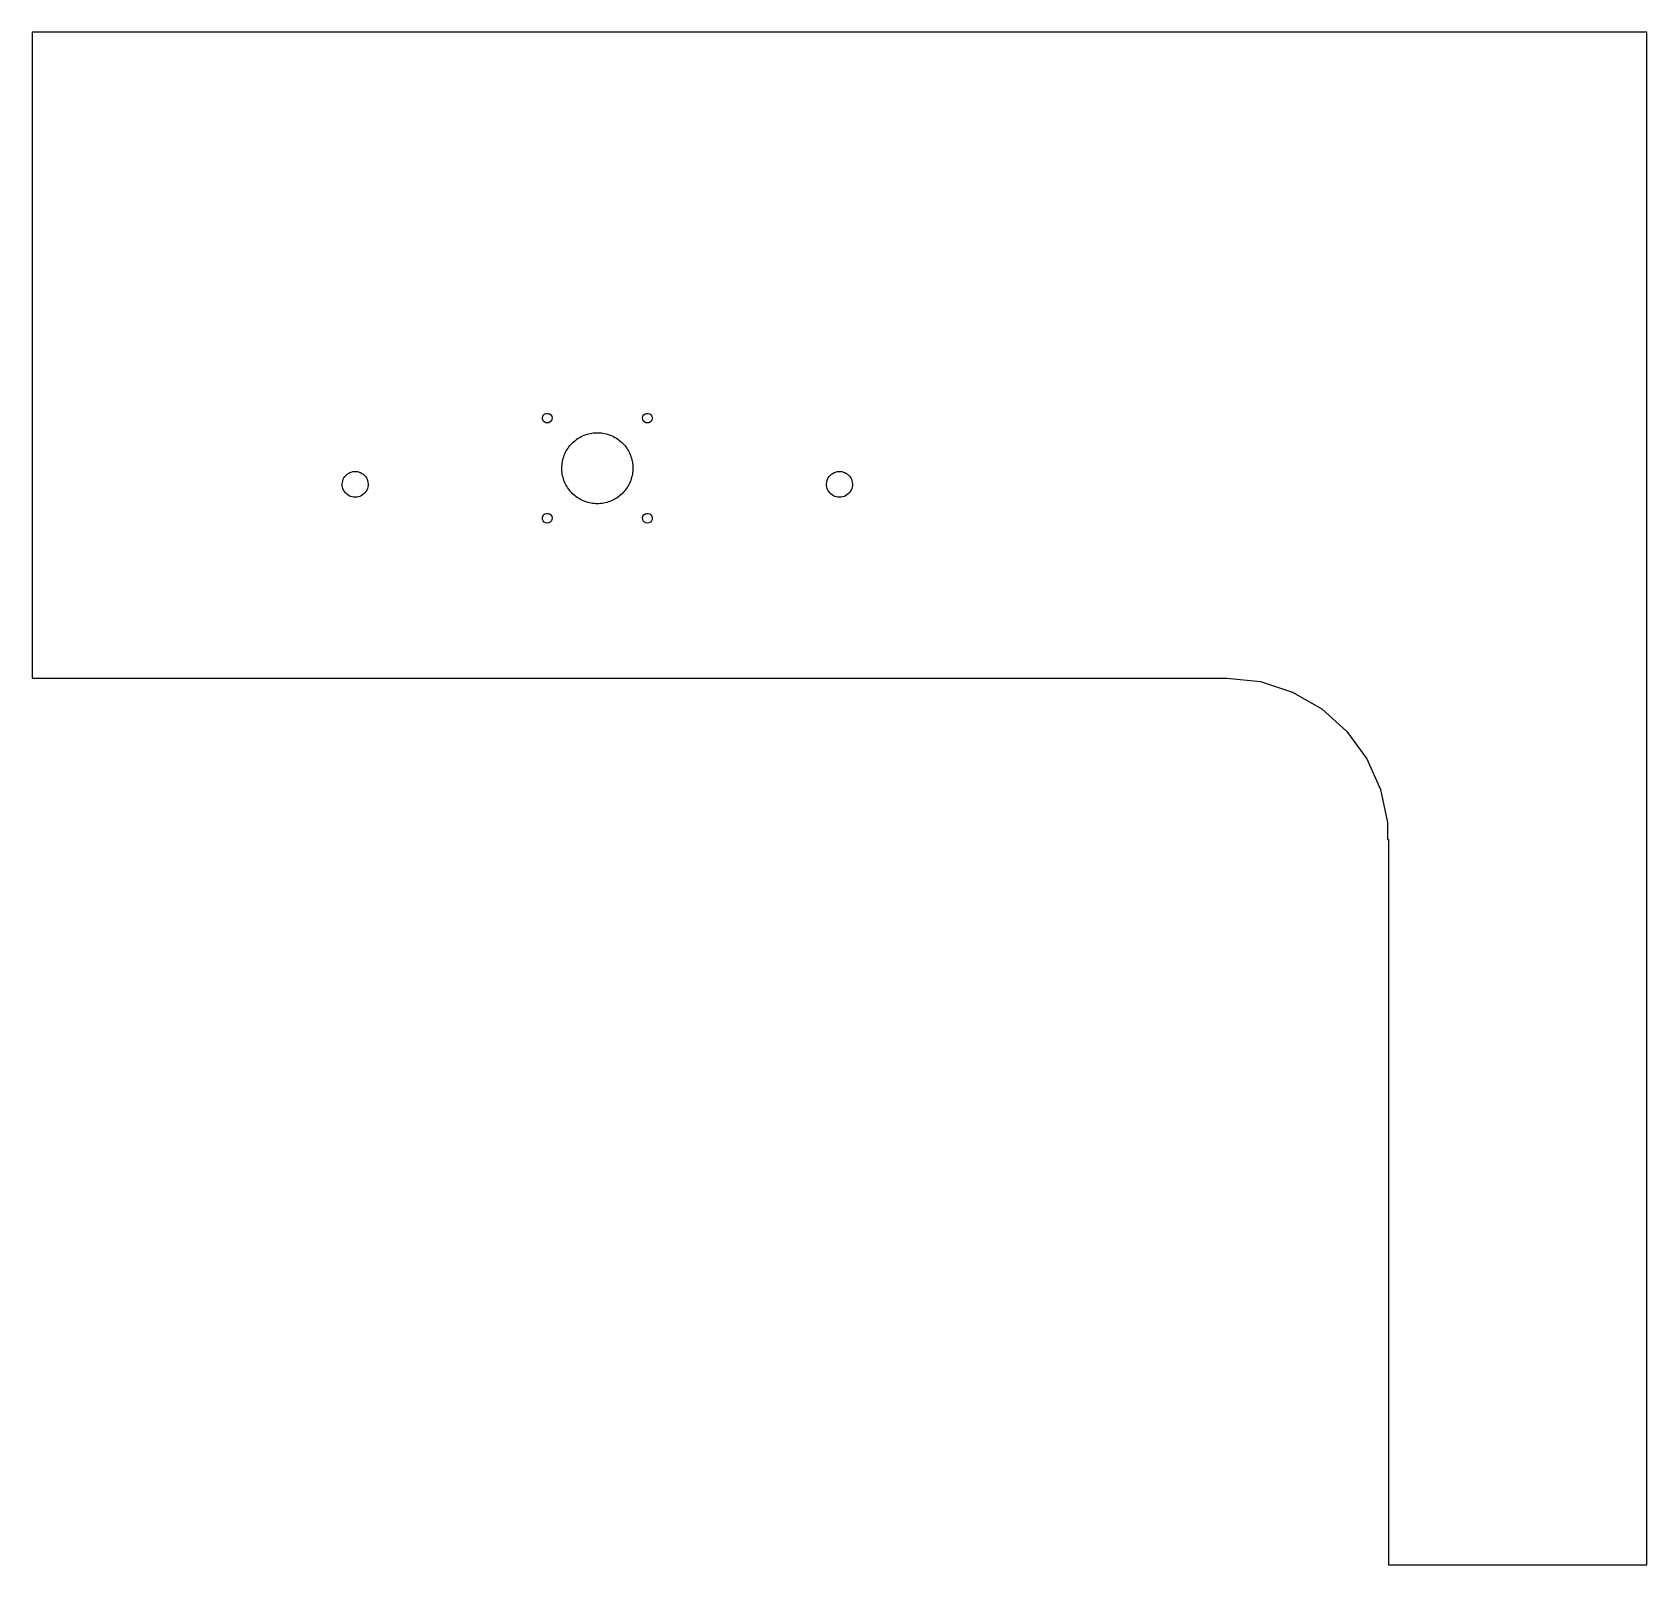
# Model space of a CAD drawing. Extents: x -550 to 1050, y -400 to 1100.
# Drawn here: x -550 to -50, y 63 to 537 of the extents above; entities that cross this region are included whole.
import ezdxf

# ---------------------------------------------------------------- set-up
doc = ezdxf.new("R2010")
doc.units = 0
doc.layers.get('0').update_dxf_attribs({"lineweight": 25, "true_color": 0xffffff})

msp = doc.modelspace()

# ---------------------------------------------------------------- linework, layer by layer
for p, q in [((-50, 537.3), (-550, 537.3)), ((-550, 537.3), (-550, 337.3)), ((-50, 62.7), (-50, 537.3)), ((-391.995, 417.924), (-391.874, 418.403)), ((-391.954, 417.432), (-391.995, 417.924)), ((-391.756, 416.98), (-391.954, 417.432)), ((-391.874, 418.403), (-391.604, 418.816)), ((-391.421, 416.616), (-391.756, 416.98)), ((-391.604, 418.816), (-391.214, 419.119)), ((-390.987, 416.381), (-391.421, 416.616)), ((-391.214, 419.119), (-390.747, 419.28)), ((-390.5, 416.3), (-390.987, 416.381)), ((-390.747, 419.28), (-390.253, 419.28)), ((-390.013, 416.381), (-390.5, 416.3)), ((-390.253, 419.28), (-389.786, 419.119)), ((-389.579, 416.616), (-390.013, 416.381)), ((-389.786, 419.119), (-389.396, 418.816)), ((-389.244, 416.98), (-389.579, 416.616)), ((-389.396, 418.816), (-389.126, 418.403)), ((-389.046, 417.432), (-389.244, 416.98)), ((-389.126, 418.403), (-389.005, 417.924)), ((-389.005, 417.924), (-389.046, 417.432)), ((-360.995, 417.924), (-360.874, 418.403)), ((-360.954, 417.432), (-360.995, 417.924)), ((-360.756, 416.98), (-360.954, 417.432)), ((-360.874, 418.403), (-360.604, 418.816)), ((-360.421, 416.616), (-360.756, 416.98)), ((-360.604, 418.816), (-360.214, 419.119)), ((-359.987, 416.381), (-360.421, 416.616)), ((-360.214, 419.119), (-359.747, 419.28)), ((-359.5, 416.3), (-359.987, 416.381)), ((-359.747, 419.28), (-359.253, 419.28)), ((-359.013, 416.381), (-359.5, 416.3)), ((-359.253, 419.28), (-358.786, 419.119)), ((-358.579, 416.616), (-359.013, 416.381)), ((-358.786, 419.119), (-358.396, 418.816)), ((-358.244, 416.98), (-358.579, 416.616)), ((-358.396, 418.816), (-358.126, 418.403)), ((-358.046, 417.432), (-358.244, 416.98)), ((-358.126, 418.403), (-358.005, 417.924)), ((-358.005, 417.924), (-358.046, 417.432)), ((-383.163, 409.673), (-382.822, 410.034)), ((-382.822, 410.034), (-382.465, 410.38)), ((-382.465, 410.38), (-382.092, 410.709)), ((-382.092, 410.709), (-381.705, 411.021)), ((-381.705, 411.021), (-381.304, 411.315)), ((-381.304, 411.315), (-380.89, 411.59)), ((-380.89, 411.59), (-380.464, 411.847)), ((-380.464, 411.847), (-380.027, 412.084)), ((-380.027, 412.084), (-379.58, 412.301)), ((-379.58, 412.301), (-379.123, 412.498)), ((-379.123, 412.498), (-378.658, 412.674)), ((-378.658, 412.674), (-378.186, 412.829)), ((-378.186, 412.829), (-377.707, 412.962)), ((-377.707, 412.962), (-377.222, 413.073)), ((-377.222, 413.073), (-376.733, 413.163)), ((-376.733, 413.163), (-376.24, 413.23)), ((-376.24, 413.23), (-375.745, 413.275)), ((-375.745, 413.275), (-375.249, 413.297)), ((-375.249, 413.297), (-374.751, 413.297)), ((-374.751, 413.297), (-374.255, 413.275)), ((-374.255, 413.275), (-373.76, 413.23)), ((-373.76, 413.23), (-373.267, 413.163)), ((-373.267, 413.163), (-372.778, 413.073)), ((-372.778, 413.073), (-372.293, 412.962)), ((-372.293, 412.962), (-371.814, 412.829)), ((-371.814, 412.829), (-371.342, 412.674)), ((-371.342, 412.674), (-370.877, 412.498)), ((-370.877, 412.498), (-370.42, 412.301)), ((-370.42, 412.301), (-369.973, 412.084)), ((-369.973, 412.084), (-369.536, 411.847)), ((-369.536, 411.847), (-369.11, 411.59)), ((-369.11, 411.59), (-368.696, 411.315)), ((-368.696, 411.315), (-368.295, 411.021)), ((-368.295, 411.021), (-367.908, 410.709)), ((-367.908, 410.709), (-367.535, 410.38)), ((-367.535, 410.38), (-367.178, 410.034)), ((-367.178, 410.034), (-366.837, 409.673)), ((-385.692, 404.886), (-385.564, 405.367)), ((-385.564, 405.367), (-385.415, 405.841)), ((-385.415, 405.841), (-385.244, 406.308)), ((-385.244, 406.308), (-385.052, 406.767)), ((-385.052, 406.767), (-384.84, 407.216)), ((-384.84, 407.216), (-384.608, 407.656)), ((-384.608, 407.656), (-384.356, 408.085)), ((-384.356, 408.085), (-384.085, 408.501)), ((-384.085, 408.501), (-383.796, 408.906)), ((-383.796, 408.906), (-383.488, 409.296)), ((-383.488, 409.296), (-383.163, 409.673)), ((-366.837, 409.673), (-366.512, 409.296)), ((-366.512, 409.296), (-366.204, 408.906)), ((-366.204, 408.906), (-365.915, 408.501)), ((-365.915, 408.501), (-365.644, 408.085)), ((-365.644, 408.085), (-365.392, 407.656)), ((-365.392, 407.656), (-365.16, 407.216)), ((-365.16, 407.216), (-364.948, 406.767)), ((-364.948, 406.767), (-364.756, 406.308)), ((-364.756, 406.308), (-364.585, 405.841)), ((-364.585, 405.841), (-364.436, 405.367)), ((-364.436, 405.367), (-364.308, 404.886)), ((-453.192, 399.711), (-452.872, 400.085)), ((-452.872, 400.085), (-452.508, 400.416)), ((-452.508, 400.416), (-452.106, 400.701)), ((-452.106, 400.701), (-451.672, 400.934)), ((-451.672, 400.934), (-451.213, 401.112)), ((-451.213, 401.112), (-450.735, 401.232)), ((-450.735, 401.232), (-450.246, 401.292)), ((-450.246, 401.292), (-449.754, 401.292)), ((-449.754, 401.292), (-449.265, 401.232)), ((-449.265, 401.232), (-448.787, 401.112)), ((-448.787, 401.112), (-448.328, 400.934)), ((-448.328, 400.934), (-447.894, 400.701)), ((-447.894, 400.701), (-447.492, 400.416)), ((-447.492, 400.416), (-447.128, 400.085)), ((-447.128, 400.085), (-446.808, 399.711)), ((-385.999, 402.424), (-385.982, 402.921)), ((-385.994, 401.927), (-385.999, 402.424)), ((-385.966, 401.431), (-385.994, 401.927)), ((-385.982, 402.921), (-385.943, 403.417)), ((-385.915, 400.936), (-385.966, 401.431)), ((-385.943, 403.417), (-385.882, 403.91)), ((-385.842, 400.444), (-385.915, 400.936)), ((-385.882, 403.91), (-385.798, 404.4)), ((-385.747, 399.956), (-385.842, 400.444)), ((-385.798, 404.4), (-385.692, 404.886)), ((-364.308, 404.886), (-364.202, 404.4)), ((-364.158, 400.444), (-364.253, 399.956)), ((-364.202, 404.4), (-364.118, 403.91)), ((-364.085, 400.936), (-364.158, 400.444)), ((-364.118, 403.91), (-364.057, 403.417)), ((-364.034, 401.431), (-364.085, 400.936)), ((-364.057, 403.417), (-364.018, 402.921)), ((-364.006, 401.927), (-364.034, 401.431)), ((-364.018, 402.921), (-364.001, 402.424)), ((-364.001, 402.424), (-364.006, 401.927)), ((-303.192, 399.711), (-302.872, 400.085)), ((-302.872, 400.085), (-302.508, 400.416)), ((-302.508, 400.416), (-302.106, 400.701)), ((-302.106, 400.701), (-301.672, 400.934)), ((-301.672, 400.934), (-301.213, 401.112)), ((-301.213, 401.112), (-300.735, 401.232)), ((-300.735, 401.232), (-300.246, 401.292)), ((-300.246, 401.292), (-299.754, 401.292)), ((-299.754, 401.292), (-299.265, 401.232)), ((-299.265, 401.232), (-298.787, 401.112)), ((-298.787, 401.112), (-298.328, 400.934)), ((-298.328, 400.934), (-297.894, 400.701)), ((-297.894, 400.701), (-297.492, 400.416)), ((-297.492, 400.416), (-297.128, 400.085)), ((-297.128, 400.085), (-296.808, 399.711)), ((-453.998, 397.423), (-453.953, 397.914)), ((-453.983, 396.931), (-453.998, 397.423)), ((-453.907, 396.444), (-453.983, 396.931)), ((-453.953, 397.914), (-453.847, 398.395)), ((-453.773, 395.971), (-453.907, 396.444)), ((-453.847, 398.395), (-453.684, 398.859)), ((-453.581, 395.517), (-453.773, 395.971)), ((-453.684, 398.859), (-453.464, 399.3)), ((-453.334, 395.091), (-453.581, 395.517)), ((-453.464, 399.3), (-453.192, 399.711)), ((-453.038, 394.698), (-453.334, 395.091)), ((-446.666, 395.091), (-446.962, 394.698)), ((-446.808, 399.711), (-446.536, 399.3)), ((-446.419, 395.517), (-446.666, 395.091)), ((-446.536, 399.3), (-446.316, 398.859)), ((-446.227, 395.971), (-446.419, 395.517)), ((-446.316, 398.859), (-446.153, 398.395)), ((-446.093, 396.444), (-446.227, 395.971)), ((-446.153, 398.395), (-446.047, 397.914)), ((-446.017, 396.931), (-446.093, 396.444)), ((-446.047, 397.914), (-446.002, 397.423)), ((-446.002, 397.423), (-446.017, 396.931)), ((-385.631, 399.473), (-385.747, 399.956)), ((-385.492, 398.996), (-385.631, 399.473)), ((-385.332, 398.525), (-385.492, 398.996)), ((-385.151, 398.062), (-385.332, 398.525)), ((-384.949, 397.607), (-385.151, 398.062)), ((-384.727, 397.163), (-384.949, 397.607)), ((-384.485, 396.728), (-384.727, 397.163)), ((-384.223, 396.305), (-384.485, 396.728)), ((-383.943, 395.895), (-384.223, 396.305)), ((-383.644, 395.497), (-383.943, 395.895)), ((-383.328, 395.114), (-383.644, 395.497)), ((-382.995, 394.745), (-383.328, 395.114)), ((-366.672, 395.114), (-367.005, 394.745)), ((-366.356, 395.497), (-366.672, 395.114)), ((-366.057, 395.895), (-366.356, 395.497)), ((-365.777, 396.305), (-366.057, 395.895)), ((-365.515, 396.728), (-365.777, 396.305)), ((-365.273, 397.163), (-365.515, 396.728)), ((-365.051, 397.607), (-365.273, 397.163)), ((-364.849, 398.062), (-365.051, 397.607)), ((-364.668, 398.525), (-364.849, 398.062)), ((-364.508, 398.996), (-364.668, 398.525)), ((-364.369, 399.473), (-364.508, 398.996)), ((-364.253, 399.956), (-364.369, 399.473)), ((-303.998, 397.423), (-303.953, 397.914)), ((-303.983, 396.931), (-303.998, 397.423)), ((-303.907, 396.444), (-303.983, 396.931)), ((-303.953, 397.914), (-303.847, 398.395)), ((-303.773, 395.971), (-303.907, 396.444)), ((-303.847, 398.395), (-303.684, 398.859)), ((-303.581, 395.517), (-303.773, 395.971)), ((-303.684, 398.859), (-303.464, 399.3)), ((-303.334, 395.091), (-303.581, 395.517)), ((-303.464, 399.3), (-303.192, 399.711)), ((-303.038, 394.698), (-303.334, 395.091)), ((-296.666, 395.091), (-296.962, 394.698)), ((-296.808, 399.711), (-296.536, 399.3)), ((-296.419, 395.517), (-296.666, 395.091)), ((-296.536, 399.3), (-296.316, 398.859)), ((-296.227, 395.971), (-296.419, 395.517)), ((-296.316, 398.859), (-296.153, 398.395)), ((-296.093, 396.444), (-296.227, 395.971)), ((-296.153, 398.395), (-296.047, 397.914)), ((-296.017, 396.931), (-296.093, 396.444)), ((-296.047, 397.914), (-296.002, 397.423)), ((-296.002, 397.423), (-296.017, 396.931)), ((-452.695, 394.344), (-453.038, 394.698)), ((-452.311, 394.035), (-452.695, 394.344)), ((-451.892, 393.776), (-452.311, 394.035)), ((-451.445, 393.57), (-451.892, 393.776)), ((-450.976, 393.421), (-451.445, 393.57)), ((-450.492, 393.33), (-450.976, 393.421)), ((-450, 393.3), (-450.492, 393.33)), ((-449.508, 393.33), (-450, 393.3)), ((-449.024, 393.421), (-449.508, 393.33)), ((-448.555, 393.57), (-449.024, 393.421)), ((-448.108, 393.776), (-448.555, 393.57)), ((-447.689, 394.035), (-448.108, 393.776)), ((-447.305, 394.344), (-447.689, 394.035)), ((-446.962, 394.698), (-447.305, 394.344)), ((-382.645, 394.391), (-382.995, 394.745)), ((-382.28, 394.054), (-382.645, 394.391)), ((-381.9, 393.733), (-382.28, 394.054)), ((-381.506, 393.43), (-381.9, 393.733)), ((-381.098, 393.145), (-381.506, 393.43)), ((-380.678, 392.879), (-381.098, 393.145)), ((-380.247, 392.632), (-380.678, 392.879)), ((-379.805, 392.405), (-380.247, 392.632)), ((-379.353, 392.198), (-379.805, 392.405)), ((-378.892, 392.011), (-379.353, 392.198)), ((-378.423, 391.846), (-378.892, 392.011)), ((-377.947, 391.702), (-378.423, 391.846)), ((-377.465, 391.58), (-377.947, 391.702)), ((-376.978, 391.479), (-377.465, 391.58)), ((-376.487, 391.401), (-376.978, 391.479)), ((-375.993, 391.345), (-376.487, 391.401)), ((-375.497, 391.311), (-375.993, 391.345)), ((-375, 391.3), (-375.497, 391.311)), ((-374.503, 391.311), (-375, 391.3)), ((-374.007, 391.345), (-374.503, 391.311)), ((-373.513, 391.401), (-374.007, 391.345)), ((-373.022, 391.479), (-373.513, 391.401)), ((-372.535, 391.58), (-373.022, 391.479)), ((-372.053, 391.702), (-372.535, 391.58)), ((-371.577, 391.846), (-372.053, 391.702)), ((-371.108, 392.011), (-371.577, 391.846)), ((-370.647, 392.198), (-371.108, 392.011)), ((-370.195, 392.405), (-370.647, 392.198)), ((-369.753, 392.632), (-370.195, 392.405)), ((-369.322, 392.879), (-369.753, 392.632)), ((-368.902, 393.145), (-369.322, 392.879)), ((-368.494, 393.43), (-368.902, 393.145)), ((-368.1, 393.733), (-368.494, 393.43)), ((-367.72, 394.054), (-368.1, 393.733)), ((-367.355, 394.391), (-367.72, 394.054)), ((-367.005, 394.745), (-367.355, 394.391)), ((-302.695, 394.344), (-303.038, 394.698)), ((-302.311, 394.035), (-302.695, 394.344)), ((-301.892, 393.776), (-302.311, 394.035)), ((-301.445, 393.57), (-301.892, 393.776)), ((-300.976, 393.421), (-301.445, 393.57)), ((-300.492, 393.33), (-300.976, 393.421)), ((-300, 393.3), (-300.492, 393.33)), ((-299.508, 393.33), (-300, 393.3)), ((-299.024, 393.421), (-299.508, 393.33)), ((-298.555, 393.57), (-299.024, 393.421)), ((-298.108, 393.776), (-298.555, 393.57)), ((-297.689, 394.035), (-298.108, 393.776)), ((-297.305, 394.344), (-297.689, 394.035)), ((-296.962, 394.698), (-297.305, 394.344)), ((-391.995, 386.924), (-391.874, 387.403)), ((-391.954, 386.432), (-391.995, 386.924)), ((-391.756, 385.98), (-391.954, 386.432)), ((-391.874, 387.403), (-391.604, 387.816)), ((-391.421, 385.616), (-391.756, 385.98)), ((-391.604, 387.816), (-391.214, 388.119)), ((-390.987, 385.381), (-391.421, 385.616)), ((-391.214, 388.119), (-390.747, 388.28)), ((-390.5, 385.3), (-390.987, 385.381)), ((-390.747, 388.28), (-390.253, 388.28)), ((-390.013, 385.381), (-390.5, 385.3)), ((-390.253, 388.28), (-389.786, 388.119)), ((-389.579, 385.616), (-390.013, 385.381)), ((-389.786, 388.119), (-389.396, 387.816)), ((-389.244, 385.98), (-389.579, 385.616)), ((-389.396, 387.816), (-389.126, 387.403)), ((-389.046, 386.432), (-389.244, 385.98)), ((-389.126, 387.403), (-389.005, 386.924)), ((-389.005, 386.924), (-389.046, 386.432)), ((-360.995, 386.924), (-360.874, 387.403)), ((-360.954, 386.432), (-360.995, 386.924)), ((-360.756, 385.98), (-360.954, 386.432)), ((-360.874, 387.403), (-360.604, 387.816)), ((-360.421, 385.616), (-360.756, 385.98)), ((-360.604, 387.816), (-360.214, 388.119)), ((-359.987, 385.381), (-360.421, 385.616)), ((-360.214, 388.119), (-359.747, 388.28)), ((-359.5, 385.3), (-359.987, 385.381)), ((-359.747, 388.28), (-359.253, 388.28)), ((-359.013, 385.381), (-359.5, 385.3)), ((-359.253, 388.28), (-358.786, 388.119)), ((-358.579, 385.616), (-359.013, 385.381)), ((-358.786, 388.119), (-358.396, 387.816)), ((-358.244, 385.98), (-358.579, 385.616)), ((-358.396, 387.816), (-358.126, 387.403)), ((-358.046, 386.432), (-358.244, 385.98)), ((-358.126, 387.403), (-358.005, 386.924)), ((-358.005, 386.924), (-358.046, 386.432)), ((-550, 337.3), (-180, 337.3)), ((-180, 337.3), (-169.604, 336.207)), ((-169.604, 336.207), (-159.663, 332.977)), ((-159.663, 332.977), (-150.611, 327.751)), ((-150.611, 327.751), (-142.843, 320.757)), ((-142.843, 320.757), (-136.699, 312.3)), ((-136.699, 312.3), (-132.447, 302.751)), ((-132.447, 302.751), (-130.274, 292.526)), ((-130.274, 292.526), (-130.274, 287.3)), ((-130.274, 287.3), (-130, 287.3)), ((-130, 287.3), (-130, 62.7)), ((-130, 62.7), (-50, 62.7))]:
    msp.add_line(p, q)

doc.saveas('drawing.dxf')
